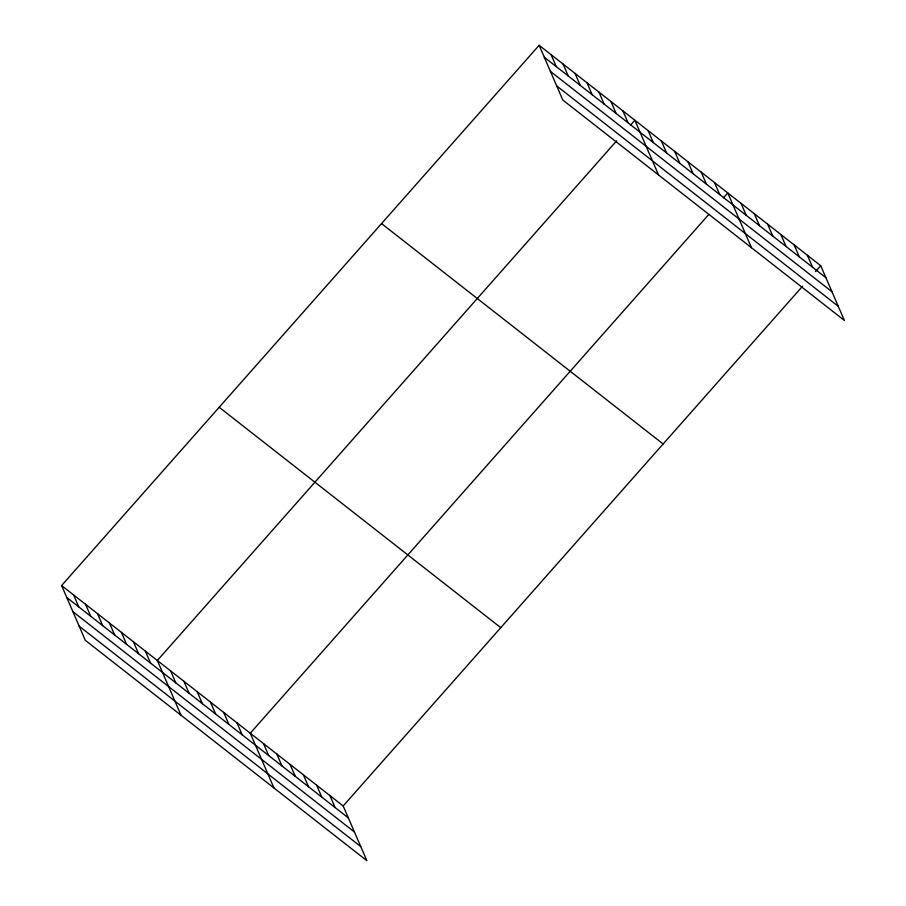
<?xml version="1.0" encoding="UTF-8"?>
<svg xmlns="http://www.w3.org/2000/svg" width="906" height="906" viewBox="0 0 906 906"><rect width="100%" height="100%" fill="white"/><g stroke="black" fill="none" stroke-linecap="round" stroke-linejoin="round"><path stroke-width="1.36" d="M61.608 585.559L343.181 805.966L366.873 860.7L85.289 640.304L61.608 585.559L539.127 45.3L820.711 265.696L844.392 320.441L562.819 100.034L539.127 45.3M616.68 140.804L157.338 660.497L181.03 715.23M630.542 125.13L634.868 120.238L658.56 174.971M708.741 214.518L250.26 733.226L273.952 787.971M723.452 197.87L727.79 192.967L751.47 247.712M343.181 805.966L802.523 286.273M815.513 271.574L820.711 265.696M544.313 57.259L825.887 277.666M550.418 71.381L831.991 291.777M556.714 85.923L838.288 306.319M381.551 223.589L663.124 443.985M219.195 407.27L500.769 627.677M66.784 597.518L348.357 817.925M72.888 611.641L354.461 832.036M79.184 626.182L360.758 846.589M807.427 255.311L812.603 267.27M794.154 244.914L799.33 256.885M780.881 234.529L786.057 246.489M767.608 224.144L772.784 236.104M754.336 213.748L759.511 225.707M741.063 203.363L746.238 215.322M714.517 182.582L719.692 194.541M701.233 172.185L706.42 184.144M687.96 161.8L693.135 173.759M674.687 151.404L679.862 163.374M661.414 141.019L666.59 152.978M648.141 130.623L653.317 142.593M622.898 110.872L628.073 122.831M610.938 101.506L616.114 113.465M598.968 92.14L604.143 104.099M586.997 82.763L592.173 94.734M575.038 73.397L580.214 85.368M563.068 64.032L568.243 75.991M551.097 54.666L556.273 66.625M329.909 795.57L335.084 807.529M316.636 785.185L321.811 797.144M303.363 774.789L308.538 786.748M290.079 764.404L295.254 776.363M276.806 754.007L281.981 765.966M263.533 743.622L268.708 755.581M236.987 722.841L242.162 734.8M223.714 712.444L228.89 724.415M210.441 702.059L215.617 714.019M197.168 691.663L202.344 703.634M183.895 681.278L189.071 693.237M170.611 670.882L175.787 682.852M145.379 651.131L150.555 663.09M133.409 641.765L138.584 653.724M121.438 632.399L126.614 644.359M109.479 623.034L114.654 634.993M97.508 613.656L102.684 625.627M85.538 604.291L90.713 616.261M73.579 594.925L78.754 606.884"/></g></svg>
